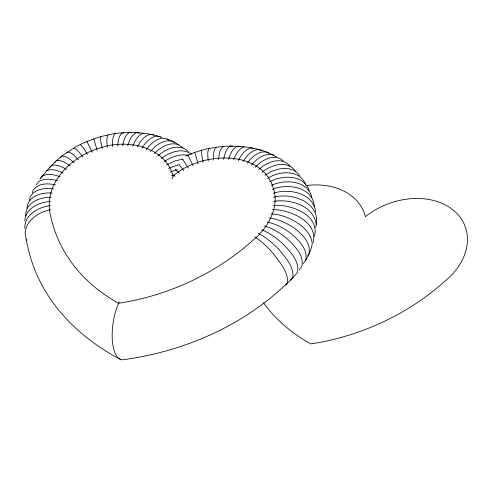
<?xml version="1.0" encoding="UTF-8"?>
<svg xmlns="http://www.w3.org/2000/svg" width="492" height="492" viewBox="0 0 492 492"><rect width="100%" height="100%" fill="white"/><g stroke="black" fill="none" stroke-linecap="round" stroke-linejoin="round"><path stroke-width="0.74" d="M315.661 227.445C322.401 203.325 292.752 191.96 273.7 197.249M117.6 145.97C118.264 141.413 118.375 135.817 122.305 132.76C135.448 132.17 149.476 132.662 161.677 137.6M218.528 159.531C219.192 154.98 219.309 149.383 223.239 146.321C241.424 145.534 261.147 147.256 276.799 157.249M122.692 145.743C123.793 140.952 124.808 135.122 129.414 132.44L130.731 132.643M223.62 159.31C224.721 154.513 225.742 148.689 230.342 146.007L232.98 146.413M303.213 263.558L305.526 260.742C308.552 249.536 298.662 240.108 290.957 233.485C283.81 228.239 275.827 223.786 267.07 222.015M32.515 192.723L32.902 190.712C37.404 183.018 47.785 183.159 55.455 184.863M123.781 133.037C116.075 132.606 108.332 134.876 100.842 136.61C100.091 140.644 101.58 144.746 102.207 148.725M223.239 146.321L208.903 148.412L201.769 150.171C201.019 154.211 202.507 158.313 203.141 162.292M29.514 200.287L30.227 196.782C34.797 188.719 45.369 187.766 53.64 188.983M24.772 220.76C25.633 208.141 39.458 202.021 50.59 201.48M27.091 208.042C27.767 195.933 42.14 192.046 52.244 193.141M313.121 242.519C318.502 221.492 289.142 209.266 272.353 209.672M314.425 236.363C319.972 214.567 290.391 203.805 273.238 205.502M127.711 145.866C129.285 140.841 131.247 134.943 136.413 132.619L139.464 133.031M228.639 159.433C230.213 154.408 232.175 148.51 237.341 146.179L240.391 146.598M132.655 146.21C134.765 141.038 137.631 135.257 143.252 133.277M233.589 159.777C235.693 154.605 238.565 148.824 244.18 146.844M172.028 178.897L173.639 174.986L175.127 176.32M137.422 147.034C140.085 141.714 143.83 136.1 149.882 134.427L153.732 134.949M238.349 160.601C241.012 155.275 244.758 149.666 250.809 147.994L254.659 148.516M107.969 134.851C105.921 138.67 107.158 143.326 107.317 147.465M208.903 148.412C206.849 152.237 208.085 156.893 208.251 161.032M305.526 260.742C308.386 255.348 311.442 249.856 312.217 243.706C311.731 237.003 307.549 231.492 302.857 226.996C293.921 219.469 282.636 214.475 270.914 213.842M142.004 148.203C145.245 142.785 149.808 137.428 156.259 136.05L160.484 136.665M242.931 161.763C246.172 156.351 250.736 150.995 257.187 149.617L261.418 150.232M146.37 149.697C150.201 144.254 155.515 139.218 162.335 138.135C169.992 138.965 176.776 143.35 182.883 147.791M247.298 163.264C251.812 156.868 259.364 149.765 267.851 152.446L268.94 153.264M66.912 152.994C76.543 145.017 88.904 140.337 100.842 136.61M150.49 151.524C155.773 145.072 164.211 138.658 172.993 141.567L174.715 142.84M251.418 165.091C256.707 158.639 265.145 152.225 273.927 155.134M60.381 157.987L61.758 156.173L67.595 151.948C72.238 152.391 75.264 156.69 78.376 159.728M115.14 133.56C112.047 137.016 112.717 142.213 112.459 146.542M216.074 147.126C212.975 150.583 213.651 155.78 213.393 160.109M307.814 255.809L308.656 254.751C312.082 243.528 302.039 233.964 293.915 227.833C286.461 222.938 278.115 219.032 269.192 217.962M54.594 162.803L56.297 160.724L61.758 156.173C66.746 155.767 70.627 159.826 74.194 162.754M36.162 184.752L38.899 181.443C44.612 178.11 51.611 178.99 57.669 180.816M119.249 301.885A35.399 14.102 -81.6 0 0 112.41 328.92A34.957 13.924 -81.6 0 0 124.199 359.566C184.629 351.263 243.515 325.519 287.549 282.888C288.287 271.885 280.046 262.759 273.983 254.395C268.294 247.876 262.162 241.547 254.788 236.935M299.253 269.647L301.817 266.59C304.376 255.422 294.751 246.098 287.457 239.007C280.606 233.405 272.992 228.386 264.413 225.939M49.243 167.926L56.297 160.724C61.518 159.586 66.223 163.203 70.276 166.013M285.778 285.034L292.795 277.703C294.204 266.627 285.409 257.464 278.939 249.499C272.845 243.269 266.19 237.335 258.331 233.436M66.654 169.482C62.09 166.819 56.648 163.787 51.242 165.558L39.993 178.934L42.515 175.952C48.136 173.11 54.698 174.728 60.264 176.874M154.334 153.658C160.386 147.256 169.611 141.548 178.657 144.716M255.262 167.225C261.824 159.906 274.604 152.957 283.207 160.915M290.735 280.139L297.568 272.26C299.585 261.129 290.323 251.898 283.441 244.358C276.953 238.435 269.807 232.937 261.547 229.764M157.87 156.087C165.533 148.67 179.402 142.846 188.282 151.493M258.804 169.654C266.486 161.948 282.057 155.866 289.96 166.29M161.179 158.707C169.26 152.243 182.372 147.114 191.468 154.371M262.113 172.274C270.821 164.783 287.562 159.765 295.249 171.05M164.045 161.677C170.97 156.985 179.709 153.658 188.135 155.3M264.979 175.244C274.604 168.19 291.713 164.193 299.634 175.595M166.542 164.888L175.355 160.779L183.042 159.168M267.47 178.455C278.921 170.65 300.624 169.119 305.667 185.041M168.639 168.313L179.229 164.525M269.573 181.874C281.793 175.121 301.879 174.279 308.638 188.946M170.337 171.923L177.034 169.703M271.27 185.49C284.634 178.953 308.029 180.14 311.817 197.526M185.841 155.989L194.74 152.391L201.769 150.171M171.499 175.755L173.639 174.986M272.433 189.322C287.34 183.042 312.709 186.788 314.327 206.289M273.281 193.227C288.816 188.122 313.761 192.846 315.624 212.255M46.635 170.644C52.14 168.319 58.173 170.65 63.228 173.061M273.687 201.345C290.188 198.737 313.865 205.508 316.239 224.641M50.805 209.647C38.997 211.929 25.971 220.078 25.092 233.202C27.491 247.568 31.002 261.818 37.072 275.108C53.591 312.309 84.87 340.778 120.528 359.418M50.479 205.601C38.745 206.923 23.936 214.979 24.871 228.485M51.266 197.317C40.375 196.8 24.754 202.778 25.873 215.828M73.763 148.08C77.884 149.488 80.122 153.775 82.797 156.948M80.221 144.58C83.535 147.022 85.202 151.081 87.428 154.445M166.923 138.879L168.553 140.109M175.201 169.168L179.309 173.295M179.285 164.937L183.731 170.515M182.446 159.088L188.356 168.012M187.846 155.06L193.159 165.798M86.918 141.493L92.225 152.231M26.174 239.069L26.894 240.256M198.098 163.885L194.74 152.391M97.17 150.318L93.806 138.83M308.767 189.623L309.025 190.976M263.454 302.734A217.267 162.901 -21.1 0 0 310.876 343.89A199.278 149.408 -21.1 0 0 444.288 281.67A64.452 48.321 -21.1 0 0 453.827 210.57A64.452 48.321 -21.1 0 0 366.312 215.951L365.372 216.738L365.169 215.797A64.452 48.321 -21.1 0 0 306.19 185.533M275.145 196.837C275.864 214.383 265.323 230.416 252.027 241.018A199.278 149.408 -21.1 0 1 118.615 303.238A217.267 162.901 -21.1 0 1 50.172 213.885C43.524 181.837 73.351 154.882 101.899 147.329C127.828 139.095 165.164 146.425 173.116 176.087C202.009 150.183 269.678 148.012 275.145 196.837"/></g></svg>
